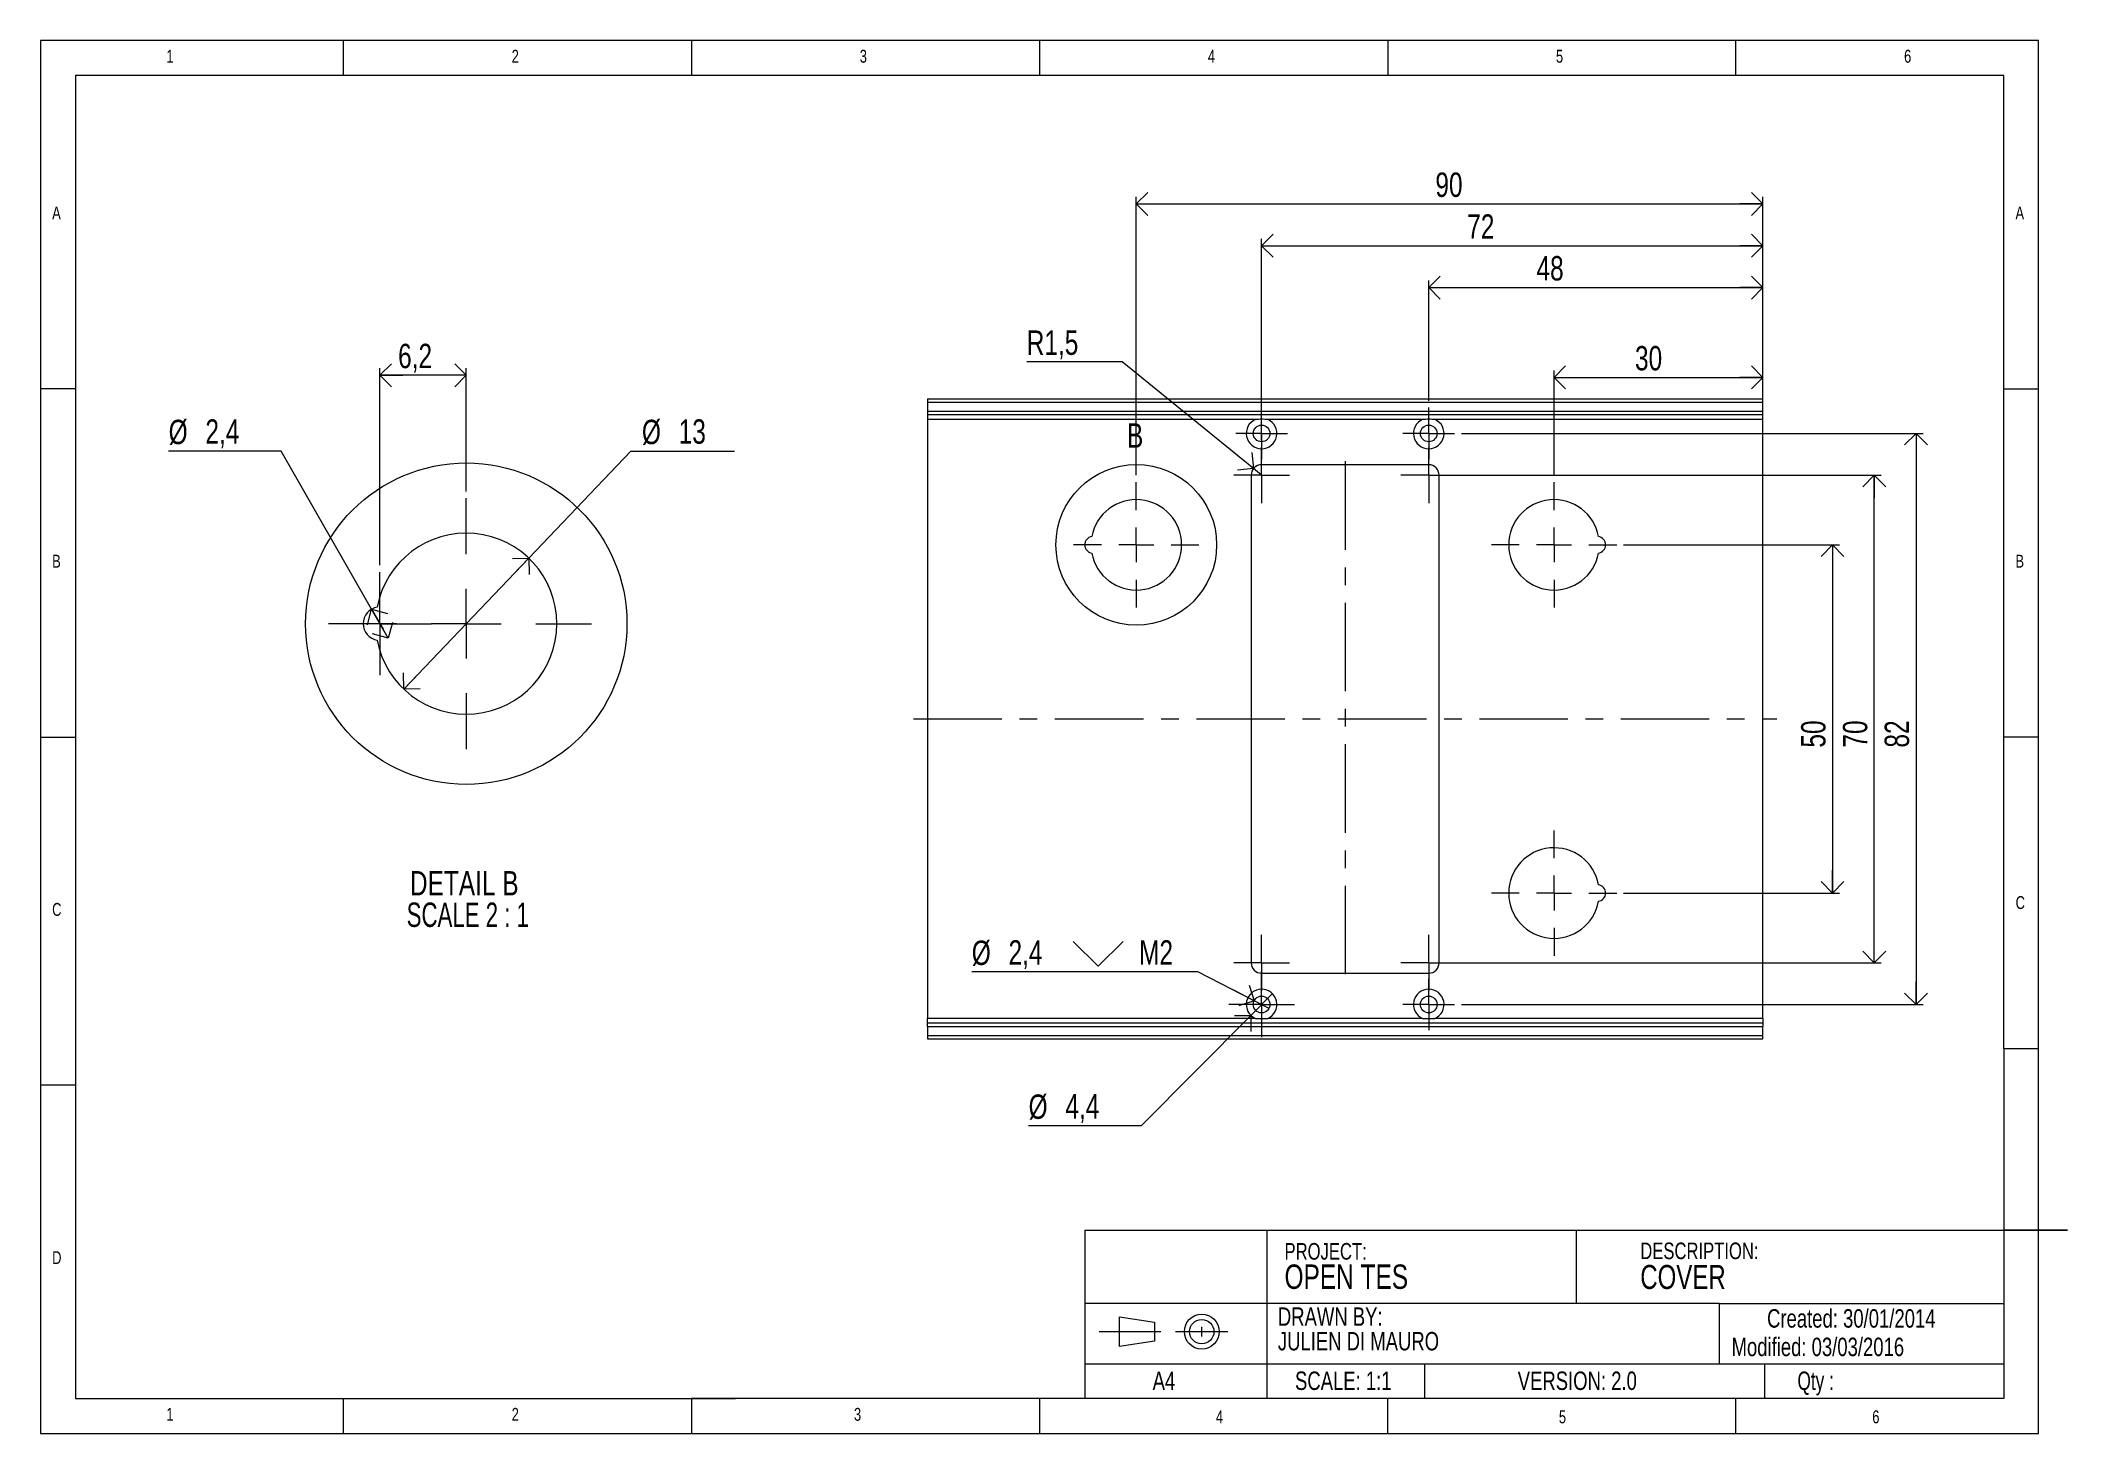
# Model space of a CAD drawing. Header units: millimetres. Extents: x 5 to 296, y 5 to 205.
import ezdxf

# ---------------------------------------------------------------- set-up
doc = ezdxf.new("R2010")
doc.units = ezdxf.units.MM
doc.linetypes.add('CENTERX2', pattern=[20.32, 12.7, -2.54, 2.54, -2.54])
doc.styles.add('SLDTEXTSTYLE0', font='TXT', dxfattribs={"width": 0.75})
doc.styles.add('SLDTEXTSTYLE1', font='TXT', dxfattribs={"width": 0.7})
doc.styles.add('SLDTEXTSTYLE2', font='TXT', dxfattribs={"width": 0.681818})
doc.dimstyles.new('SLDDIMSTYLE0', dxfattribs={"dimtxt": 3.5, "dimasz": 3.302, "dimexe": 0, "dimexo": 0.0625, "dimgap": 0.875, "dimtad": 1, "dimdec": 1, "dimrnd": 1e-09, "dimzin": 12, "dimdsep": 46, "dimtxsty": 'SLDTEXTSTYLE0', "dimblk1": 'OPEN90', "dimblk2": 'OPEN90', "dimsah": 1, "dimcen": 0.09, "dimadec": 0, "dimazin": 3, "dimtfac": 1, "dimtdec": 1, "dimtofl": 0, "dimtmove": 0, "dimatfit": 3, "dimldrblk": 'OPEN90', "dimfxl": 1, "dimfrac": 2, "dimtolj": 1, "dimtzin": 12, "dimarcsym": 0})
doc.dimstyles.new('SLDDIMSTYLE1', dxfattribs={"dimtxt": 3.5, "dimasz": 3.302, "dimexe": 0, "dimexo": 0.0625, "dimgap": 0.875, "dimtad": 1, "dimdec": 1, "dimrnd": 1e-09, "dimzin": 12, "dimdsep": 46, "dimtxsty": 'SLDTEXTSTYLE0', "dimblk1": 'NONE', "dimblk2": 'OPEN90', "dimsah": 1, "dimcen": 0, "dimadec": 0, "dimazin": 3, "dimtfac": 1, "dimtdec": 1, "dimtmove": 0, "dimatfit": 3, "dimldrblk": 'NONE', "dimfxl": 1, "dimfrac": 2, "dimtolj": 1, "dimtzin": 12, "dimarcsym": 0})
doc.dimstyles.new('SLDDIMSTYLE2', dxfattribs={"dimtxt": 3.5, "dimasz": 3.302, "dimexe": 0, "dimexo": 0.0625, "dimgap": 0.875, "dimtad": 1, "dimdec": 1, "dimrnd": 1e-09, "dimzin": 12, "dimdsep": 46, "dimtxsty": 'SLDTEXTSTYLE0', "dimblk1": 'NONE', "dimblk2": 'OPEN90', "dimsah": 1, "dimcen": 0, "dimadec": 0, "dimazin": 3, "dimtfac": 1, "dimtdec": 1, "dimtmove": 0, "dimatfit": 3, "dimldrblk": 'NONE', "dimfxl": 1, "dimfrac": 2, "dimtolj": 1, "dimtzin": 12, "dimarcsym": 0})
doc.dimstyles.new('SLDDIMSTYLE3', dxfattribs={"dimtxt": 3.5, "dimasz": 3.302, "dimexe": 0, "dimexo": 0.0625, "dimgap": 0.875, "dimtad": 0, "dimtih": 1, "dimtoh": 1, "dimdec": 1, "dimrnd": 1e-09, "dimzin": 12, "dimdsep": 46, "dimtxsty": 'SLDTEXTSTYLE0', "dimblk1": 'OPEN90', "dimblk2": 'OPEN90', "dimsah": 1, "dimcen": 0, "dimadec": 0, "dimazin": 3, "dimtfac": 1, "dimtdec": 1, "dimtofl": 0, "dimtmove": 0, "dimatfit": 3, "dimldrblk": 'OPEN90', "dimfxl": 1, "dimfrac": 2, "dimtolj": 1, "dimtzin": 12, "dimarcsym": 0})
doc.dimstyles.new('SLDDIMSTYLE4', dxfattribs={"dimtxt": 3.5, "dimasz": 3.302, "dimexe": 0, "dimexo": 0.0625, "dimgap": 0.875, "dimtad": 1, "dimdec": 1, "dimlfac": 0.5, "dimrnd": 1e-09, "dimzin": 12, "dimdsep": 46, "dimtxsty": 'SLDTEXTSTYLE0', "dimblk1": 'OPEN90', "dimblk2": 'OPEN90', "dimsah": 1, "dimcen": 0, "dimadec": 0, "dimazin": 3, "dimtfac": 1, "dimtdec": 1, "dimtmove": 0, "dimatfit": 3, "dimldrblk": 'OPEN90', "dimfxl": 1, "dimfrac": 2, "dimtolj": 1, "dimtzin": 12, "dimarcsym": 0})
doc.dimstyles.new('SLDDIMSTYLE5', dxfattribs={"dimtxt": 3.5, "dimasz": 3.302, "dimexe": 0, "dimexo": 0.0625, "dimgap": 0.875, "dimtad": 1, "dimdec": 1, "dimlfac": 0.5, "dimrnd": 1e-09, "dimzin": 12, "dimdsep": 46, "dimtxsty": 'SLDTEXTSTYLE0', "dimblk1": 'OPEN90', "dimblk2": 'OPEN90', "dimsah": 1, "dimcen": 0.09, "dimadec": 0, "dimazin": 3, "dimtfac": 1, "dimtdec": 1, "dimtofl": 0, "dimtmove": 0, "dimatfit": 3, "dimldrblk": 'OPEN90', "dimfxl": 1, "dimfrac": 2, "dimtolj": 1, "dimtzin": 12, "dimarcsym": 0})

# ---------------------------------------------------------------- blocks, each defined once
blk = doc.blocks.new('SW_NOTE_0')
at = {"color": 0, "linetype": 'Continuous', "lineweight": 0, "attachment_point": 1, "style": 'SLDTEXTSTYLE0'}
for s, insert, char_height in [('DRAWN BY:', (0, 3.41), 2.646), ('JULIEN DI MAURO', (0, -0.12), 2.6458)]:
    blk.add_mtext(s, dxfattribs=dict(at, insert=insert, char_height=char_height))
blk = doc.blocks.new('SW_NOTE_1')
at = {"color": 0, "linetype": 'Continuous', "lineweight": 0, "attachment_point": 1, "style": 'SLDTEXTSTYLE0'}
for s, insert, char_height in [('DESCRIPTION:', (0, 3.07), 2.3813), ('COVER', (0, -0.15), 3.44)]:
    blk.add_mtext(s, dxfattribs=dict(at, insert=insert, char_height=char_height))
blk = doc.blocks.new('SW_NOTE_2')
at = {"color": 0, "linetype": 'Continuous', "lineweight": 0, "attachment_point": 1, "style": 'SLDTEXTSTYLE0'}
for s, insert, char_height in [('PROJECT:', (0, 3.07), 2.381), ('OPEN TES', (0, -0.01), 3.5)]:
    blk.add_mtext(s, dxfattribs=dict(at, insert=insert, char_height=char_height))
blk = doc.blocks.new('_OPEN90')
at = {"color": 0, "linetype": 'ByBlock', "lineweight": -2}
for p, q in [((0, 0), (-1, 0)), ((-0.5, 0.5), (0, 0)), ((0, 0), (-0.5, -0.5))]:
    blk.add_line(p, q, dxfattribs=at)
blk = doc.blocks.new('_D')
at = {"color": 7, "linetype": 'Continuous', "lineweight": 0}
for p, q in [((232.39, 132.59), (263.39, 132.59)), ((262.39, 132.59), (262.39, 82.59)), ((232.39, 82.59), (263.39, 82.59))]:
    blk.add_line(p, q, dxfattribs=at)
at = {"color": 7, "linetype": 'Continuous', "lineweight": 0, "xscale": 3.302, "yscale": 3.302}
for p, rotation in [((262.39, 132.59, 2.16), 90), ((262.39, 82.59, 2.16), 270)]:
    blk.add_blockref('_OPEN90', p, dxfattribs=dict(at, rotation=rotation))
at = {"color": 7, "linetype": 'Continuous', "lineweight": 0, "insert": (257.88, 103.48, 2.16), "char_height": 3.5, "attachment_point": 1, "rotation": 90, "style": 'SLDTEXTSTYLE0'}
blk.add_mtext('50', dxfattribs=at)
blk = doc.blocks.new('SW_SYMBOL_HOLE_SINK')
at = {"color": 0, "linetype": 'Continuous', "lineweight": 0}
for p, q in [((0, 875), (800, 75)), ((800, 75), (1600, 875))]:
    blk.add_line(p, q, dxfattribs=at)
blk = doc.blocks.new('_D_1')
at = {"color": 7, "linetype": 'Continuous', "lineweight": 0}
for p, q in [((171.25, 71.26), (138.76, 71.26)), ((179.33, 67.13), (171.25, 71.26)), ((181.46, 66.04), (179.33, 67.13))]:
    blk.add_line(p, q, dxfattribs=at)
at = {"color": 7, "linetype": 'Continuous', "lineweight": 0, "xscale": 0.0044707031, "yscale": 0.0044707031, "zscale": 0.0044707031}
blk.add_blockref('SW_SYMBOL_HOLE_SINK', (153.34, 71.74), dxfattribs=at)
at = {"color": 7, "linetype": 'Continuous', "lineweight": 0, "xscale": 3.302, "yscale": 3.302, "rotation": 332.9398087105}
blk.add_blockref('_OPEN90', (179.33, 67.13, 2.16), dxfattribs=at)
at = {"color": 7, "linetype": 'Continuous', "lineweight": 0, "char_height": 3.5, "attachment_point": 1, "style": 'SLDTEXTSTYLE0'}
for s, insert in [('%%c', (138.76, 75.77, 2.16)), ('2,4', (144.04, 75.82, 2.16)), ('M2', (162.79, 75.82, 2.16))]:
    blk.add_mtext(s, dxfattribs=dict(at, insert=insert))
blk = doc.blocks.new('_NONE')
blk = doc.blocks.new('_D_2')
at = {"color": 7, "linetype": 'Continuous', "lineweight": 0}
for p, q in [((181.94, 68.15), (178.84, 65.03)), ((178.84, 65.03), (163.09, 49.16)), ((163.09, 49.16), (146.92, 49.16))]:
    blk.add_line(p, q, dxfattribs=at)
at = {"color": 7, "linetype": 'Continuous', "lineweight": 0, "xscale": 3.302, "yscale": 3.302, "rotation": 45.2124912572}
blk.add_blockref('_OPEN90', (178.84, 65.03, 2.16), dxfattribs=at)
at = {"color": 7, "linetype": 'Continuous', "lineweight": 0, "char_height": 3.5, "attachment_point": 1, "style": 'SLDTEXTSTYLE0'}
for s, insert in [('%%c', (146.92, 53.67, 2.16)), ('4,4', (152.2, 53.72, 2.16))]:
    blk.add_mtext(s, dxfattribs=dict(at, insert=insert))
blk = doc.blocks.new('_D_3')
at = {"color": 7, "linetype": 'Continuous', "lineweight": 0}
for p, q in [((206.89, 142.59), (269.39, 142.59)), ((268.39, 72.59), (268.39, 142.59)), ((206.89, 72.59), (269.39, 72.59))]:
    blk.add_line(p, q, dxfattribs=at)
at = {"color": 7, "linetype": 'Continuous', "lineweight": 0, "xscale": 3.302, "yscale": 3.302}
for p, rotation in [((268.39, 142.59, 2.16), 90), ((268.39, 72.59, 2.16), 270)]:
    blk.add_blockref('_OPEN90', p, dxfattribs=dict(at, rotation=rotation))
at = {"color": 7, "linetype": 'Continuous', "lineweight": 0, "insert": (263.88, 103.48, 2.16), "char_height": 3.5, "attachment_point": 1, "rotation": 90, "style": 'SLDTEXTSTYLE0'}
blk.add_mtext('70', dxfattribs=at)
blk = doc.blocks.new('_D_4')
at = {"color": 7, "linetype": 'Continuous', "lineweight": 0}
for p, q in [((209.09, 148.59), (275.39, 148.59)), ((274.39, 148.59), (274.39, 66.59)), ((209.09, 66.59), (275.39, 66.59))]:
    blk.add_line(p, q, dxfattribs=at)
at = {"color": 7, "linetype": 'Continuous', "lineweight": 0, "xscale": 3.302, "yscale": 3.302}
for p, rotation in [((274.39, 148.59, 2.16), 90), ((274.39, 66.59, 2.16), 270)]:
    blk.add_blockref('_OPEN90', p, dxfattribs=dict(at, rotation=rotation))
at = {"color": 7, "linetype": 'Continuous', "lineweight": 0, "insert": (269.88, 103.48, 2.16), "char_height": 3.5, "attachment_point": 1, "rotation": 90, "style": 'SLDTEXTSTYLE0'}
blk.add_mtext('82', dxfattribs=at)
blk = doc.blocks.new('_D_5')
at = {"color": 7, "linetype": 'Continuous', "lineweight": 0}
for p, q in [((204.39, 153.29), (204.39, 170.54)), ((204.39, 169.54), (252.39, 169.54)), ((252.39, 151.6), (252.39, 170.54))]:
    blk.add_line(p, q, dxfattribs=at)
at = {"color": 7, "linetype": 'Continuous', "lineweight": 0, "xscale": 3.302, "yscale": 3.302, "rotation": 180}
blk.add_blockref('_OPEN90', (204.39, 169.54, 2.16), dxfattribs=at)
at = {"color": 7, "linetype": 'Continuous', "lineweight": 0, "xscale": 3.302, "yscale": 3.302}
blk.add_blockref('_OPEN90', (252.39, 169.54, 2.16), dxfattribs=at)
at = {"color": 7, "linetype": 'Continuous', "lineweight": 0, "insert": (219.87, 174.05, 2.16), "char_height": 3.5, "attachment_point": 1, "style": 'SLDTEXTSTYLE0'}
blk.add_mtext('48', dxfattribs=at)
blk = doc.blocks.new('_D_6')
at = {"color": 7, "linetype": 'Continuous', "lineweight": 0}
for p, q in [((222.39, 142.59), (222.39, 157.63)), ((252.39, 151.6), (252.39, 157.63)), ((222.39, 156.63), (252.39, 156.63))]:
    blk.add_line(p, q, dxfattribs=at)
at = {"color": 7, "linetype": 'Continuous', "lineweight": 0, "xscale": 3.302, "yscale": 3.302, "rotation": 180}
blk.add_blockref('_OPEN90', (222.39, 156.63, 2.16), dxfattribs=at)
at = {"color": 7, "linetype": 'Continuous', "lineweight": 0, "xscale": 3.302, "yscale": 3.302}
blk.add_blockref('_OPEN90', (252.39, 156.63, 2.16), dxfattribs=at)
at = {"color": 7, "linetype": 'Continuous', "lineweight": 0, "insert": (234.02, 161.14, 2.16), "char_height": 3.5, "attachment_point": 1, "style": 'SLDTEXTSTYLE0'}
blk.add_mtext('30', dxfattribs=at)
blk = doc.blocks.new('_D_7')
at = {"color": 7, "linetype": 'Continuous', "lineweight": 0}
for p, q in [((162.39, 142.59), (162.39, 182.54)), ((162.39, 181.54), (252.39, 181.54)), ((252.39, 151.6), (252.39, 182.54))]:
    blk.add_line(p, q, dxfattribs=at)
at = {"color": 7, "linetype": 'Continuous', "lineweight": 0, "xscale": 3.302, "yscale": 3.302, "rotation": 180}
blk.add_blockref('_OPEN90', (162.39, 181.54, 2.16), dxfattribs=at)
at = {"color": 7, "linetype": 'Continuous', "lineweight": 0, "xscale": 3.302, "yscale": 3.302}
blk.add_blockref('_OPEN90', (252.39, 181.54, 2.16), dxfattribs=at)
at = {"color": 7, "linetype": 'Continuous', "lineweight": 0, "insert": (205.35, 186.05, 2.16), "char_height": 3.5, "attachment_point": 1, "style": 'SLDTEXTSTYLE0'}
blk.add_mtext('90', dxfattribs=at)
blk = doc.blocks.new('_D_8')
at = {"color": 7, "linetype": 'Continuous', "lineweight": 0}
for p, q in [((180.39, 147.59), (180.39, 176.54)), ((180.39, 175.54), (252.39, 175.54)), ((252.39, 151.6), (252.39, 176.54))]:
    blk.add_line(p, q, dxfattribs=at)
at = {"color": 7, "linetype": 'Continuous', "lineweight": 0, "xscale": 3.302, "yscale": 3.302, "rotation": 180}
blk.add_blockref('_OPEN90', (180.39, 175.54, 2.16), dxfattribs=at)
at = {"color": 7, "linetype": 'Continuous', "lineweight": 0, "xscale": 3.302, "yscale": 3.302}
blk.add_blockref('_OPEN90', (252.39, 175.54, 2.16), dxfattribs=at)
at = {"color": 7, "linetype": 'Continuous', "lineweight": 0, "insert": (209.92, 180.05, 2.16), "char_height": 3.5, "attachment_point": 1, "style": 'SLDTEXTSTYLE0'}
blk.add_mtext('72', dxfattribs=at)
blk = doc.blocks.new('_D_9')
at = {"color": 7, "linetype": 'Continuous', "lineweight": 0}
for p, q in [((160.38, 158.85), (146.65, 158.85)), ((179.23, 143.53), (160.38, 158.85)), ((180.39, 142.59), (179.23, 143.53))]:
    blk.add_line(p, q, dxfattribs=at)
at = {"color": 7, "linetype": 'Continuous', "lineweight": 0, "xscale": 3.302, "yscale": 3.302, "rotation": 320.9014515153}
blk.add_blockref('_OPEN90', (179.23, 143.53, 2.16), dxfattribs=at)
at = {"color": 7, "linetype": 'Continuous', "lineweight": 0, "insert": (146.65, 163.37, 2.16), "char_height": 3.5, "attachment_point": 1, "style": 'SLDTEXTSTYLE0'}
blk.add_mtext('R1,5', dxfattribs=at)
blk = doc.blocks.new('SW_CENTERMARKSYMBOL_0')
at = {"color": 0, "linetype": 'Continuous', "lineweight": 0}
for p, q in [((0, 5), (0, 9)), ((-5, 0), (-9, 0)), ((0, 0), (-2.5, 0)), ((0, 0), (0, 2.5)), ((0, 0), (0, -2.5)), ((0, 0), (2.5, 0)), ((5, 0), (9, 0)), ((0, -5), (0, -9))]:
    blk.add_line(p, q, dxfattribs=at)
blk = doc.blocks.new('SW_CENTERMARKSYMBOL_1')
at = {"color": 0, "linetype": 'Continuous', "lineweight": 0}
for p, q in [((0, 5), (0, 9)), ((-5, 0), (-9, 0)), ((0, 0), (-2.5, 0)), ((0, 0), (0, 2.5)), ((0, 0), (0, -2.5)), ((0, 0), (2.5, 0)), ((5, 0), (9, 0)), ((0, -5), (0, -9))]:
    blk.add_line(p, q, dxfattribs=at)
blk = doc.blocks.new('SW_CENTERMARKSYMBOL_2')
at = {"color": 0, "linetype": 'Continuous', "lineweight": 0}
for p, q in [((0, 5), (0, 9)), ((-5, 0), (-9, 0)), ((0, 0), (-2.5, 0)), ((0, 0), (0, 2.5)), ((0, 0), (0, -2.5)), ((0, 0), (2.5, 0)), ((5, 0), (9, 0)), ((0, -5), (0, -9))]:
    blk.add_line(p, q, dxfattribs=at)
blk = doc.blocks.new('SW_CENTERMARKSYMBOL_3')
at = {"color": 0, "linetype": 'Continuous', "lineweight": 0}
for p, q in [((0, 2.5), (0, 4.7)), ((-2.5, 0), (-4.7, 0)), ((0, 0), (-2.5, 0)), ((0, 0), (0, 2.5)), ((0, 0), (0, -2.5)), ((0, 0), (2.5, 0)), ((2.5, 0), (4.7, 0)), ((0, -2.5), (0, -4.7))]:
    blk.add_line(p, q, dxfattribs=at)
blk = doc.blocks.new('SW_CENTERMARKSYMBOL_4')
at = {"color": 0, "linetype": 'Continuous', "lineweight": 0}
for p, q in [((0, 2.5), (0, 3.7)), ((-2.5, 0), (-3.7, 0)), ((0, 0), (-2.5, 0)), ((0, 0), (0, 2.5)), ((0, 0), (0, -2.5)), ((0, 0), (2.5, 0)), ((2.5, 0), (3.7, 0)), ((0, -2.5), (0, -3.7))]:
    blk.add_line(p, q, dxfattribs=at)
blk = doc.blocks.new('SW_CENTERMARKSYMBOL_5')
at = {"color": 0, "linetype": 'Continuous', "lineweight": 0}
for p, q in [((0, 2.5), (0, 3.7)), ((-2.5, 0), (-3.7, 0)), ((0, 0), (-2.5, 0)), ((0, 0), (0, 2.5)), ((0, 0), (0, -2.5)), ((0, 0), (2.5, 0)), ((2.5, 0), (3.7, 0)), ((0, -2.5), (0, -3.7))]:
    blk.add_line(p, q, dxfattribs=at)
blk = doc.blocks.new('SW_CENTERMARKSYMBOL_6')
at = {"color": 0, "linetype": 'Continuous', "lineweight": 0}
for p, q in [((0, 2.5), (0, 3.7)), ((-2.5, 0), (-3.7, 0)), ((0, 0), (-2.5, 0)), ((0, 0), (0, 2.5)), ((0, 0), (0, -2.5)), ((0, 0), (2.5, 0)), ((2.5, 0), (3.7, 0)), ((0, -2.5), (0, -3.7))]:
    blk.add_line(p, q, dxfattribs=at)
blk = doc.blocks.new('SW_CENTERMARKSYMBOL_7')
at = {"color": 0, "linetype": 'Continuous', "lineweight": 0}
for p, q in [((0, 2.5), (0, 4)), ((-2.5, 0), (-4, 0)), ((0, 0), (-2.5, 0)), ((0, 0), (0, 2.5)), ((0, 0), (0, -2.5)), ((0, 0), (2.5, 0)), ((2.5, 0), (4, 0)), ((0, -2.5), (0, -4))]:
    blk.add_line(p, q, dxfattribs=at)
blk = doc.blocks.new('SW_CENTERMARKSYMBOL_8')
at = {"color": 0, "linetype": 'Continuous', "lineweight": 0}
for p, q in [((0, 2.5), (0, 4)), ((-2.5, 0), (-4, 0)), ((0, 0), (-2.5, 0)), ((0, 0), (0, 2.5)), ((0, 0), (0, -2.5)), ((0, 0), (2.5, 0)), ((2.5, 0), (4, 0)), ((0, -2.5), (0, -4))]:
    blk.add_line(p, q, dxfattribs=at)
blk = doc.blocks.new('SW_CENTERMARKSYMBOL_9')
at = {"color": 0, "linetype": 'Continuous', "lineweight": 0}
for p, q in [((0, 2.5), (0, 4)), ((-2.5, 0), (-4, 0)), ((0, 0), (-2.5, 0)), ((0, 0), (0, 2.5)), ((0, 0), (0, -2.5)), ((0, 0), (2.5, 0)), ((2.5, 0), (4, 0)), ((0, -2.5), (0, -4))]:
    blk.add_line(p, q, dxfattribs=at)
blk = doc.blocks.new('SW_CENTERMARKSYMBOL_10')
at = {"color": 0, "linetype": 'Continuous', "lineweight": 0}
for p, q in [((0, 2.5), (0, 4)), ((-2.5, 0), (-4, 0)), ((0, 0), (-2.5, 0)), ((0, 0), (0, 2.5)), ((0, 0), (0, -2.5)), ((0, 0), (2.5, 0)), ((2.5, 0), (4, 0)), ((0, -2.5), (0, -4))]:
    blk.add_line(p, q, dxfattribs=at)
blk = doc.blocks.new('_D_10')
at = {"color": 7, "linetype": 'Continuous', "lineweight": 0}
for p, q in [((75.13, 130.67), (89.8, 146.04)), ((89.8, 146.04), (104.68, 146.04)), ((57.18, 111.87), (75.13, 130.67))]:
    blk.add_line(p, q, dxfattribs=at)
at = {"color": 7, "linetype": 'Continuous', "lineweight": 0, "xscale": 3.302, "yscale": 3.302}
for p, rotation in [((75.13, 130.67, 4.32), 46.3351272615), ((57.18, 111.87, 4.32), 226.3351272615)]:
    blk.add_blockref('_OPEN90', p, dxfattribs=dict(at, rotation=rotation))
at = {"color": 7, "linetype": 'Continuous', "lineweight": 0, "char_height": 3.5, "attachment_point": 1, "style": 'SLDTEXTSTYLE0'}
for s, insert in [('%%c', (91.38, 150.55, 4.32)), ('13', (96.66, 150.61, 4.32))]:
    blk.add_mtext(s, dxfattribs=dict(at, insert=insert))
blk = doc.blocks.new('_D_11')
at = {"color": 7, "linetype": 'Continuous', "lineweight": 0}
for p, q in [((39.58, 146.04), (23.4, 146.04)), ((52.56, 123.35), (39.58, 146.04)), ((54.94, 119.19), (52.56, 123.35))]:
    blk.add_line(p, q, dxfattribs=at)
at = {"color": 7, "linetype": 'Continuous', "lineweight": 0, "xscale": 3.302, "yscale": 3.302}
for p, rotation in [((52.56, 123.35, 4.32), 119.7760329952), ((54.94, 119.19, 4.32), 299.7760329952)]:
    blk.add_blockref('_OPEN90', p, dxfattribs=dict(at, rotation=rotation))
at = {"color": 7, "linetype": 'Continuous', "lineweight": 0, "char_height": 3.5, "attachment_point": 1, "style": 'SLDTEXTSTYLE0'}
for s, insert in [('%%c', (23.4, 150.55, 4.32)), ('2,4', (28.68, 150.61, 4.32))]:
    blk.add_mtext(s, dxfattribs=dict(at, insert=insert))
blk = doc.blocks.new('_D_12')
at = {"color": 7, "linetype": 'Continuous', "lineweight": 0}
for p, q in [((53.75, 129.67), (53.75, 157.95)), ((66.15, 140.27), (66.15, 157.95)), ((66.15, 156.95), (53.75, 156.95))]:
    blk.add_line(p, q, dxfattribs=at)
at = {"color": 7, "linetype": 'Continuous', "lineweight": 0, "xscale": 3.302, "yscale": 3.302, "rotation": 180}
blk.add_blockref('_OPEN90', (53.75, 156.95, 4.32), dxfattribs=at)
at = {"color": 7, "linetype": 'Continuous', "lineweight": 0, "xscale": 3.302, "yscale": 3.302}
blk.add_blockref('_OPEN90', (66.15, 156.95, 4.32), dxfattribs=at)
at = {"color": 7, "linetype": 'Continuous', "lineweight": 0, "insert": (56.36, 161.46, 4.32), "char_height": 3.5, "attachment_point": 1, "style": 'SLDTEXTSTYLE0'}
blk.add_mtext('6,2', dxfattribs=at)
blk = doc.blocks.new('SW_NOTE_3')
at = {"color": 0, "linetype": 'Continuous', "lineweight": 0, "char_height": 3.5, "attachment_point": 2}
for s, insert, style in [('DETAIL B', (9.13, 4.51), 'SLDTEXTSTYLE0'), ('SCALE 2 : 1', (9.64, -0.01), 'SLDTEXTSTYLE2')]:
    blk.add_mtext(s, dxfattribs=dict(at, insert=insert, style=style))
blk = doc.blocks.new('SW_CENTERMARKSYMBOL_11')
at = {"color": 0, "linetype": 'Continuous', "lineweight": 0}
for p, q in [((0, 10), (0, 18)), ((0, 0), (0, 5)), ((-10, 0), (-18, 0)), ((0, 0), (-5, 0)), ((0, 0), (0, -5)), ((0, 0), (5, 0)), ((10, 0), (18, 0)), ((0, -10), (0, -18))]:
    blk.add_line(p, q, dxfattribs=at)
blk = doc.blocks.new('SW_CENTERMARKSYMBOL_12')
at = {"color": 0, "linetype": 'Continuous', "lineweight": 0}
for p, q in [((0, 5), (0, 7.4)), ((0, 0), (0, 5)), ((-5, 0), (-7.4, 0)), ((0, 0), (-5, 0)), ((0, 0), (0, -5)), ((0, 0), (5, 0)), ((5, 0), (7.4, 0)), ((0, -5), (0, -7.4))]:
    blk.add_line(p, q, dxfattribs=at)

msp = doc.modelspace()

# ---------------------------------------------------------------- linework, layer by layer
at = {"color": 7, "linetype": 'Continuous', "lineweight": 0}
for p, q in [((292, 205), (5, 205)), ((5, 205), (5, 5)), ((48.5, 200), (48.5, 205)), ((98.5, 205), (98.5, 200)), ((148.5, 205), (148.5, 200)), ((198.5, 205), (198.5, 200)), ((248.5, 200), (248.5, 205)), ((292, 77.25), (292, 205)), ((286.99, 200), (10, 200)), ((10, 200), (10, 10)), ((286.99, 60.25), (286.99, 200)), ((10, 155), (5, 155)), ((287, 155), (292, 155)), ((5, 105), (10, 105)), ((292, 105), (286.99, 105)), ((292, 5), (292, 77.25)), ((286.99, 60.25), (286.99, 10)), ((286.99, 60.25), (292, 60.25)), ((286.99, 60.25), (292, 60.25)), ((10, 55), (5, 55)), ((154.99, 34.19), (296.14, 34.19)), ((154.99, 34.19), (154.99, 10)), ((181.13, 34.19), (181.13, 10)), ((225.56, 34.19), (225.56, 23.67)), ((296.14, 34.19), (286.99, 34.19)), ((246.13, 23.67), (154.99, 23.67)), ((246.13, 23.67), (286.99, 23.67)), ((246.13, 23.67), (246.13, 15.01)), ((159.99, 17.48), (159.99, 21.75)), ((159.99, 21.75), (164.99, 21)), ((164.99, 21), (164.99, 18.23)), ((164.99, 18.23), (159.99, 17.48)), ((154.99, 15.01), (286.99, 15.01)), ((203.81, 10), (203.81, 15.01)), ((252.66, 10), (252.66, 15.01)), ((10, 10), (104.8, 10)), ((48.5, 5), (48.5, 10)), ((286.99, 10), (98.5, 10)), ((98.5, 10), (98.5, 5)), ((148.5, 10), (148.5, 5)), ((198.5, 5), (198.5, 10)), ((248.5, 5), (248.5, 10)), ((5, 5), (292, 5)), ((148.5, 5), (198.5, 5))]:
    msp.add_line(p, q, dxfattribs=at)
at = {"color": 7, "linetype": 'Continuous', "lineweight": 15}
for p, q in [((132.39, 153.54), (252.39, 153.54)), ((132.39, 153.54), (132.39, 153.04)), ((252.39, 153.04), (132.39, 153.04)), ((132.39, 153.04), (132.39, 151.74)), ((252.39, 151.74), (132.39, 151.74)), ((132.39, 151.74), (132.39, 151.24)), ((252.39, 153.04), (252.39, 153.54)), ((252.39, 151.74), (252.39, 153.04)), ((252.39, 151.24), (252.39, 151.74)), ((132.39, 151.24), (132.39, 150.6)), ((252.39, 151.24), (132.39, 151.24)), ((179.5, 150.6), (132.39, 150.6)), ((132.39, 150.6), (132.39, 64.58)), ((203.5, 150.6), (181.29, 150.6)), ((252.39, 150.6), (205.29, 150.6)), ((252.39, 150.6), (252.39, 151.24)), ((252.39, 64.58), (252.39, 150.6)), ((204.39, 144.09), (180.39, 144.09)), ((178.89, 142.59), (178.89, 72.59)), ((205.89, 72.59), (205.89, 142.59)), ((180.39, 71.09), (204.39, 71.09)), ((132.39, 63.94), (132.39, 64.58)), ((179.5, 64.58), (132.39, 64.58)), ((203.5, 64.58), (181.29, 64.58)), ((252.39, 64.58), (205.29, 64.58)), ((252.39, 64.58), (252.39, 63.94)), ((132.39, 63.94), (252.39, 63.94)), ((132.39, 63.44), (132.39, 63.94)), ((132.39, 63.44), (252.39, 63.44)), ((132.39, 63.44), (132.39, 62.14)), ((132.39, 62.14), (252.39, 62.14)), ((132.39, 62.14), (132.39, 61.64)), ((132.39, 61.64), (252.39, 61.64)), ((252.39, 63.94), (252.39, 63.44)), ((252.39, 62.14), (252.39, 63.44)), ((252.39, 61.64), (252.39, 62.14))]:
    msp.add_line(p, q, dxfattribs=at)
at = {"color": 7, "linetype": 'CENTERX2', "lineweight": 0}
for p, q in [((192.39, 144.59), (192.39, 70.59)), ((130.39, 107.59), (254.39, 107.59)), ((157.05, 19.62), (165.9, 19.62)), ((168.03, 19.62), (175.56, 19.62)), ((171.79, 18.9), (171.79, 20.33))]:
    msp.add_line(p, q, dxfattribs=at)
at = {"color": 7, "linetype": 'Continuous', "lineweight": 15}
for centre in [(180.39, 148.59), (204.39, 148.59), (180.39, 66.59), (204.39, 66.59)]:
    msp.add_circle(centre, 1.2, dxfattribs=at)
at = {"color": 7, "linetype": 'Continuous', "lineweight": 0}
for centre, radius in [((66.15, 121.27), 23.08), ((162.39, 132.59), 11.54), ((171.79, 19.62), 2.5), ((171.79, 19.62), 1.75)]:
    msp.add_circle(centre, radius, dxfattribs=at)
at = {"color": 7, "linetype": 'Continuous', "lineweight": 15}
for centre, radius, start, end in [((180.39, 148.59), 2.2, 113.9872, 66.0128), ((204.39, 148.59), 2.2, 113.9872, 66.0128), ((180.39, 142.59), 1.5, 90, 180), ((204.39, 142.59), 1.5, 0, 90), ((162.39, 132.59), 6.5, 190.5013, 169.4987), ((222.39, 132.59), 6.5, 10.5013, 349.4987), ((66.15, 121.27), 13, 190.5013, 169.4987), ((156.19, 132.59), 1.2, 99.1648, 260.8352), ((228.59, 132.59), 1.2, 279.1648, 80.8352), ((53.75, 121.27), 2.4, 99.1648, 260.8352), ((222.39, 82.59), 6.5, 10.5013, 349.4987), ((228.59, 82.59), 1.2, 279.1648, 80.8352), ((180.39, 72.59), 1.5, 180, 270), ((204.39, 72.59), 1.5, 270, 0), ((180.39, 66.59), 2.2, 293.9872, 246.0128), ((204.39, 66.59), 2.2, 293.9872, 246.0128)]:
    msp.add_arc(centre, radius, start, end, dxfattribs=at)
for points in [[(181.29, 150.6), (181.15, 150.6), (181, 150.6), (180.7, 150.62), (180.55, 150.62), (180.24, 150.62), (180.09, 150.62), (179.79, 150.6), (179.64, 150.6), (179.5, 150.6)], [(205.29, 150.6), (205.15, 150.6), (205, 150.6), (204.7, 150.62), (204.55, 150.62), (204.24, 150.62), (204.09, 150.62), (203.79, 150.6), (203.64, 150.6), (203.5, 150.6)], [(179.5, 64.58), (179.64, 64.58), (179.79, 64.57), (180.09, 64.56), (180.24, 64.56), (180.55, 64.56), (180.7, 64.56), (181, 64.57), (181.15, 64.58), (181.29, 64.58)], [(203.5, 64.58), (203.64, 64.58), (203.79, 64.57), (204.09, 64.56), (204.24, 64.56), (204.55, 64.56), (204.7, 64.56), (205, 64.57), (205.15, 64.58), (205.29, 64.58)]]:
    msp.add_open_spline(points, degree=3, knots=[0, 0, 0, 0, 0.25, 0.25, 0.5, 0.5, 0.75, 0.75, 1, 1, 1, 1], dxfattribs=at)

# ---------------------------------------------------------------- block references
at = {"color": 7, "linetype": 'Continuous', "lineweight": 0}
for name, p in [('SW_CENTERMARKSYMBOL_5', (180.39, 148.59)), ('SW_CENTERMARKSYMBOL_6', (204.39, 148.59)), ('SW_CENTERMARKSYMBOL_8', (180.39, 142.59)), ('SW_CENTERMARKSYMBOL_7', (204.39, 142.59)), ('SW_CENTERMARKSYMBOL_0', (162.39, 132.59)), ('SW_CENTERMARKSYMBOL_1', (222.39, 132.59)), ('SW_CENTERMARKSYMBOL_11', (66.15, 121.27)), ('SW_CENTERMARKSYMBOL_12', (53.75, 121.27)), ('SW_CENTERMARKSYMBOL_2', (222.39, 82.59)), ('SW_NOTE_3', (56.73, 81.24)), ('SW_CENTERMARKSYMBOL_10', (180.39, 72.59)), ('SW_CENTERMARKSYMBOL_9', (204.39, 72.59)), ('SW_CENTERMARKSYMBOL_3', (180.39, 66.59)), ('SW_CENTERMARKSYMBOL_4', (204.39, 66.59)), ('SW_NOTE_2', (183.68, 29.27)), ('SW_NOTE_1', (234.78, 29.34)), ('SW_NOTE_0', (182.73, 19.69))]:
    msp.add_blockref(name, p, dxfattribs=at)

# ---------------------------------------------------------------- texts
for s, insert, char_height, attachment_point, style in [('1', (23.08, 203.67), 1.85, 1, 'SLDTEXTSTYLE0'), ('2', (72.67, 203.67), 1.85, 1, 'SLDTEXTSTYLE0'), ('3', (122.67, 203.67), 1.85, 1, 'SLDTEXTSTYLE0'), ('4', (172.67, 203.67), 1.85, 1, 'SLDTEXTSTYLE0'), ('5', (222.67, 203.67), 1.85, 1, 'SLDTEXTSTYLE0'), ('6', (272.67, 203.67), 1.85, 1, 'SLDTEXTSTYLE0'), ('A', (6.67, 181.17), 1.85, 1, 'SLDTEXTSTYLE0'), ('A', (288.67, 181.17), 1.85, 1, 'SLDTEXTSTYLE0'), ('B', (161.05, 150.04), 3.5, 1, 'SLDTEXTSTYLE0'), ('B', (6.67, 131.17), 1.85, 1, 'SLDTEXTSTYLE0'), ('B', (288.67, 131.17), 1.85, 1, 'SLDTEXTSTYLE0'), ('C', (288.69, 82.15), 1.85, 1, 'SLDTEXTSTYLE0'), ('C', (6.67, 81.17), 1.85, 1, 'SLDTEXTSTYLE0'), ('D', (6.67, 31.17), 1.85, 1, 'SLDTEXTSTYLE0'), ('Created: 30/01/2014', (265.09, 22.84), 2.6458, 2, 'SLDTEXTSTYLE0'), ('Modified: 03/03/2016', (247.89, 18.75), 2.6458, 1, 'SLDTEXTSTYLE0'), ('A4', (166.36, 13.89), 2.646, 2, 'SLDTEXTSTYLE0'), ('SCALE: 1:1', (192.12, 13.89), 2.646, 2, 'SLDTEXTSTYLE0'), ('VERSION: 2.0', (217.18, 13.89), 2.6458, 1, 'SLDTEXTSTYLE0'), ('Qty :', (259.97, 13.89), 2.646, 2, 'SLDTEXTSTYLE1'), ('1', (23.08, 8.67), 1.85, 1, 'SLDTEXTSTYLE0'), ('2', (72.67, 8.67), 1.85, 1, 'SLDTEXTSTYLE0'), ('3', (121.84, 8.67), 1.85, 1, 'SLDTEXTSTYLE0'), ('4', (173.82, 8.31), 1.85, 1, 'SLDTEXTSTYLE0'), ('5', (223.09, 8.31), 1.85, 1, 'SLDTEXTSTYLE0'), ('6', (268.1, 8.31), 1.85, 1, 'SLDTEXTSTYLE0')]:
    msp.add_mtext(s, dxfattribs=dict(at, insert=insert, char_height=char_height, attachment_point=attachment_point, style=style))

# ---------------------------------------------------------------- dimensions: what is measured, and where the dimension line sits
for base, p1, p2, dimstyle, picture, middle in [((252.39, 181.54), (162.39, 141.59), (252.39, 150.6), 'SLDDIMSTYLE0', '_D_7', (209.35, 181.54)), ((252.39, 175.54), (180.39, 146.59), (252.39, 150.6), 'SLDDIMSTYLE0', '_D_8', (213.93, 175.54)), ((252.39, 169.54), (204.39, 152.29), (252.39, 150.6), 'SLDDIMSTYLE0', '_D_5', (223.88, 169.54)), ((53.75, 156.95), (66.15, 139.27), (53.75, 128.67), 'SLDDIMSTYLE5', '_D_12', (61.01, 156.95)), ((252.39, 156.63), (222.39, 141.59), (252.39, 150.6), 'SLDDIMSTYLE0', '_D_6', (238.03, 156.63))]:
    dim = msp.add_linear_dim(base=base, p1=p1, p2=p2, dimstyle=dimstyle, dxfattribs=at)
    dim.commit()
    dim.dimension.update_dxf_attribs({"geometry": picture, "text_midpoint": middle, "dimtype": 160})
dim = msp.add_radius_dim(center=(180.39, 142.59), mpoint=(179.23, 143.53), dimstyle='SLDDIMSTYLE3', dxfattribs=at)
dim.commit()
dim.dimension.update_dxf_attribs({"geometry": '_D_9', "text_midpoint": (152.72, 161.63), "dimtype": 164})
for p1, p2, dimstyle, picture, middle in [((52.56, 123.35), (54.94, 119.19), 'SLDDIMSTYLE4', '_D_11', (30.7, 148.85)), ((75.13, 130.67), (57.18, 111.87), 'SLDDIMSTYLE4', '_D_10', (98.03, 148.85)), ((181.94, 68.15), (178.84, 65.03), 'SLDDIMSTYLE2', '_D_2', (154.21, 51.96))]:
    dim = msp.add_diameter_dim_2p(p1=p1, p2=p2, dimstyle=dimstyle, dxfattribs=at)
    dim.commit()
    dim.dimension.update_dxf_attribs({"geometry": picture, "text_midpoint": middle, "dimtype": 163})
for base, p1, p2, picture, middle in [((274.39, 66.59), (208.09, 148.59), (208.09, 66.59), '_D_4', (274.39, 107.49)), ((268.39, 142.59), (205.89, 72.59), (205.89, 142.59), '_D_3', (268.39, 107.49)), ((262.39, 82.59), (231.39, 132.59), (231.39, 82.59), '_D', (262.39, 107.49))]:
    dim = msp.add_linear_dim(base=base, p1=p1, p2=p2, angle=90, dimstyle='SLDDIMSTYLE0', dxfattribs=at)
    dim.commit()
    dim.dimension.update_dxf_attribs({"geometry": picture, "text_midpoint": middle, "dimtype": 160})
dim = msp.add_diameter_dim_2p(p1=(181.46, 66.04), p2=(179.33, 67.13), text='<>{\\fGDT;w}M2', dimstyle='SLDDIMSTYLE1', dxfattribs=at)
dim.commit()
dim.dimension.update_dxf_attribs({"geometry": '_D_1', "text_midpoint": (154.21, 74.06), "dimtype": 163})

doc.saveas('drawing.dxf')
